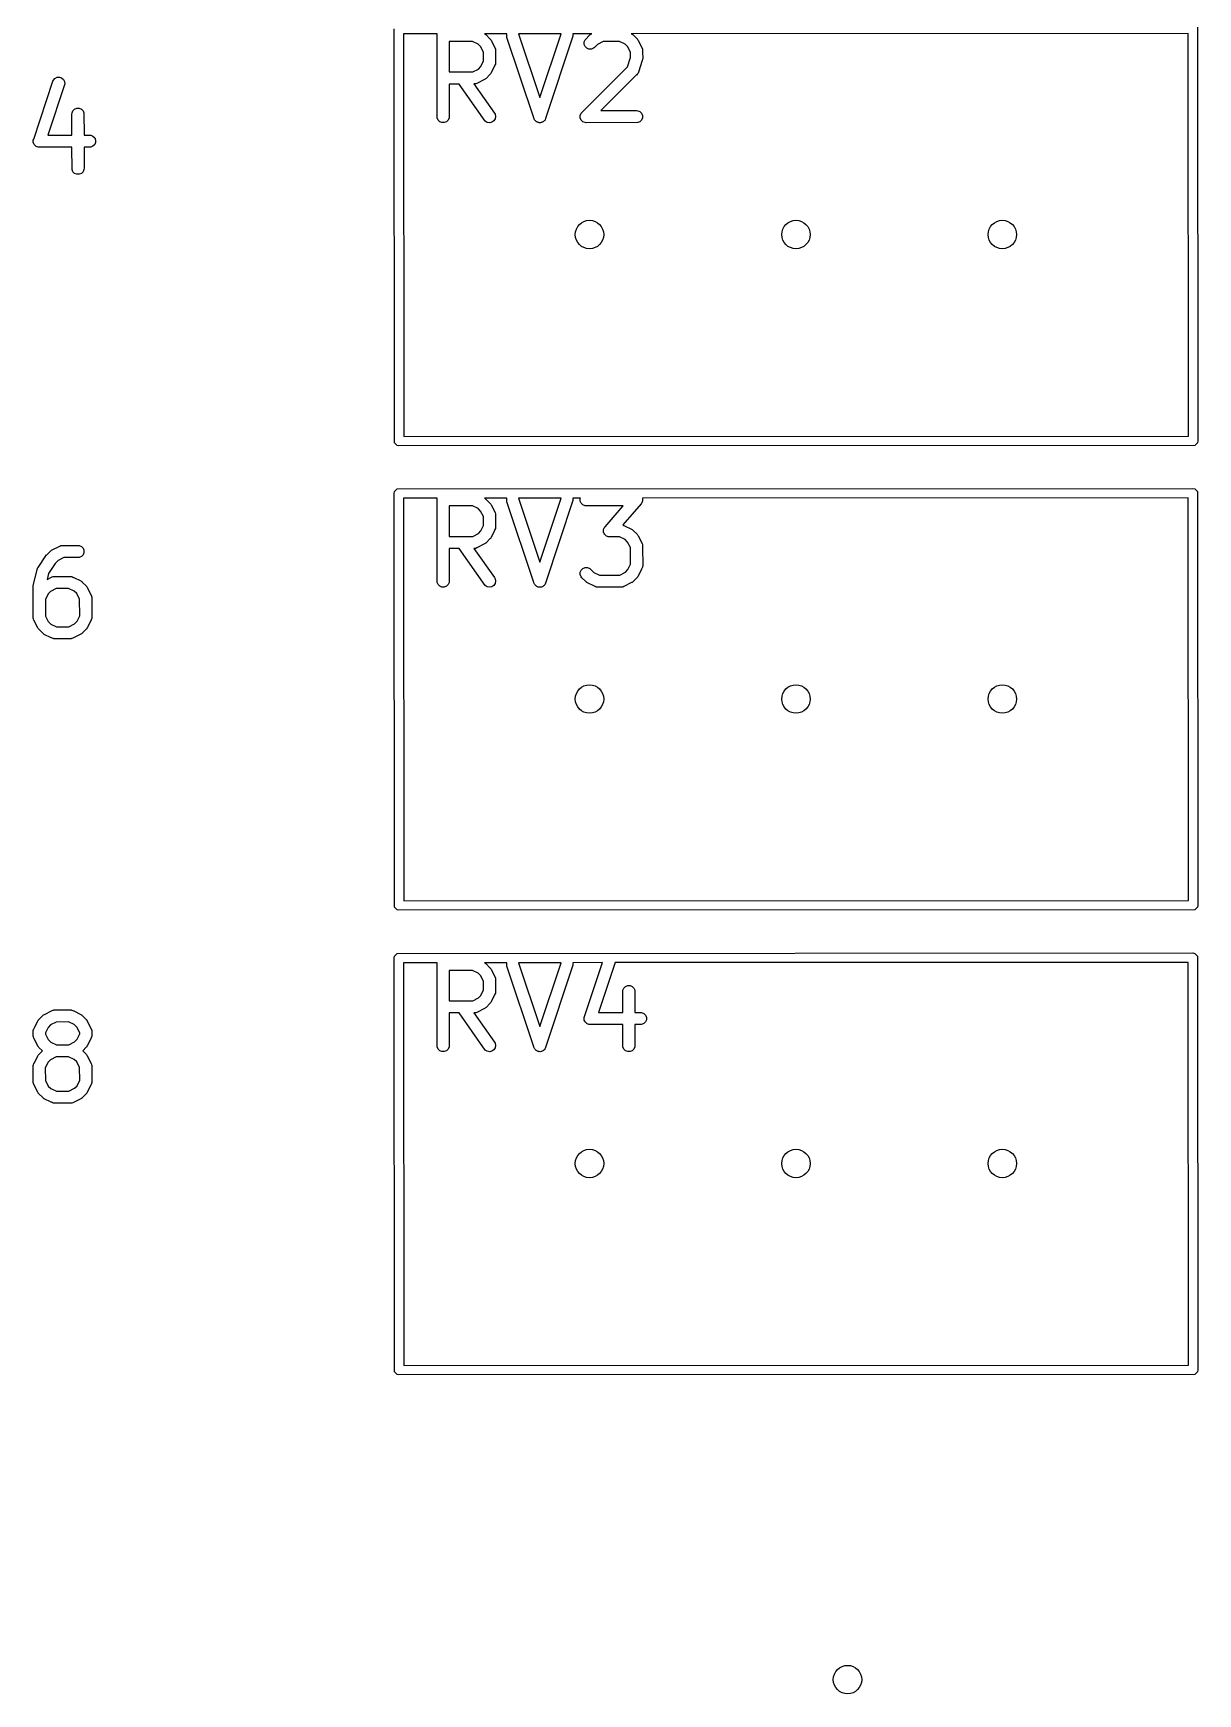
# Model space of a CAD drawing. Extents: x 0.09 to 2.37, y 0.17 to 1.43.
# Drawn here: x 1.805 to 2.37, y 0.193 to 0.998 of the extents above; entities that cross this region are included whole.
import ezdxf

# ---------------------------------------------------------------- set-up
doc = ezdxf.new("R2010")
doc.units = 0
doc.header["$MEASUREMENT"] = 0
doc.layers.add('BLACK', color=7, linetype='CONTINUOUS')

msp = doc.modelspace()

# ---------------------------------------------------------------- linework, layer by layer
at = {"layer": 'BLACK', "linetype": 'CONTINUOUS'}
for p, q in [((1.98049, 0.7991), (1.98031, 0.99961)), ((2.36951, 1.00051), (2.36969, 0.8)), ((2.00126, 0.99725), (1.98486, 0.99725)), ((1.98486, 0.99725), (1.98504, 0.80218)), ((2.00112, 0.99646), (2.00117, 0.99704)), ((2.00117, 0.95652), (2.00112, 0.99646)), ((2.00117, 0.99704), (2.00126, 0.99725)), ((2.01828, 0.99356), (2.00697, 0.99352)), ((2.00697, 0.99352), (2.00699, 0.97875)), ((2.02099, 0.99225), (2.01828, 0.99356)), ((2.02222, 0.99106), (2.02099, 0.99225)), ((2.02362, 0.98835), (2.02222, 0.99106)), ((2.03498, 0.99727), (2.02407, 0.99726)), ((2.02407, 0.99726), (2.02414, 0.99723)), ((2.02414, 0.99723), (2.02438, 0.99707)), ((2.02438, 0.99707), (2.02446, 0.99704)), ((2.02446, 0.99704), (2.0245, 0.997)), ((2.0245, 0.997), (2.02463, 0.99692)), ((2.02463, 0.99692), (2.02485, 0.99667)), ((2.02485, 0.99667), (2.02678, 0.9948)), ((2.02678, 0.9948), (2.02696, 0.99458)), ((2.02696, 0.99458), (2.02702, 0.99452)), ((2.02702, 0.99452), (2.02705, 0.99447)), ((2.02705, 0.99447), (2.02715, 0.99435)), ((2.02715, 0.99435), (2.02729, 0.99401)), ((2.02729, 0.99401), (2.02921, 0.99029)), ((2.02921, 0.99029), (2.02941, 0.98974)), ((2.02941, 0.98974), (2.02942, 0.98964)), ((2.02942, 0.98964), (2.02946, 0.98954)), ((2.02946, 0.98954), (2.02947, 0.989)), ((2.03488, 0.99609), (2.03497, 0.99724)), ((2.03501, 0.99553), (2.03488, 0.99609)), ((2.03497, 0.99724), (2.03498, 0.99727)), ((2.04807, 0.95652), (2.03501, 0.99553)), ((2.06122, 0.99728), (2.0406, 0.99727)), ((2.0406, 0.99727), (2.05095, 0.96634)), ((2.05095, 0.96634), (2.06122, 0.99728)), ((2.06699, 0.99609), (2.05374, 0.95616)), ((2.07608, 0.99729), (2.06689, 0.99728)), ((2.06689, 0.99728), (2.06691, 0.99724)), ((2.06691, 0.99724), (2.06699, 0.99609)), ((2.07241, 0.99329), (2.07285, 0.99435)), ((2.07241, 0.99214), (2.07241, 0.99329)), ((2.07285, 0.99107), (2.07241, 0.99214)), ((2.07285, 0.99435), (2.0751, 0.99668)), ((2.07367, 0.99026), (2.07285, 0.99107)), ((2.07473, 0.98982), (2.07367, 0.99026)), ((2.07589, 0.98982), (2.07473, 0.98982)), ((2.0751, 0.99668), (2.07532, 0.99686)), ((2.07532, 0.99686), (2.07537, 0.99692)), ((2.07537, 0.99692), (2.07543, 0.99695)), ((2.07543, 0.99695), (2.07554, 0.99704)), ((2.07554, 0.99704), (2.07589, 0.99719)), ((2.07589, 0.99719), (2.07608, 0.99729)), ((2.07695, 0.99026), (2.07589, 0.98982)), ((2.0774, 0.99063), (2.07695, 0.99026)), ((2.07884, 0.99212), (2.0774, 0.99063)), ((2.08155, 0.99351), (2.07884, 0.99212)), ((2.08953, 0.99356), (2.08155, 0.99351)), ((2.09223, 0.99225), (2.08953, 0.99356)), ((2.09346, 0.99106), (2.09223, 0.99225)), ((2.09486, 0.98834), (2.09346, 0.99106)), ((2.36496, 0.99742), (2.09524, 0.9973)), ((2.09524, 0.9973), (2.09538, 0.99723)), ((2.09538, 0.99723), (2.09563, 0.99707)), ((2.09563, 0.99707), (2.0957, 0.99704)), ((2.0957, 0.99704), (2.09574, 0.997)), ((2.09574, 0.997), (2.09587, 0.99692)), ((2.09587, 0.99692), (2.09609, 0.99667)), ((2.09609, 0.99667), (2.09802, 0.9948)), ((2.09802, 0.9948), (2.09821, 0.99458)), ((2.09821, 0.99458), (2.09826, 0.99452)), ((2.09826, 0.99452), (2.09829, 0.99447)), ((2.09829, 0.99447), (2.09839, 0.99435)), ((2.09839, 0.99435), (2.09853, 0.99401)), ((2.09853, 0.99401), (2.10045, 0.99029)), ((2.10045, 0.99029), (2.10065, 0.98974)), ((2.10065, 0.98974), (2.10066, 0.98964)), ((2.10066, 0.98964), (2.1007, 0.98954)), ((2.1007, 0.98954), (2.10071, 0.98896)), ((2.36514, 0.80236), (2.36496, 0.99742)), ((2.02116, 0.98018), (2.02235, 0.98142)), ((2.02235, 0.98142), (2.02366, 0.98411)), ((2.02366, 0.98411), (2.02362, 0.98835)), ((2.02897, 0.98165), (2.02733, 0.97827)), ((2.02902, 0.9817), (2.02897, 0.98165)), ((2.02916, 0.98205), (2.02902, 0.9817)), ((2.02941, 0.98256), (2.02916, 0.98205)), ((2.02942, 0.98267), (2.02941, 0.98256)), ((2.02946, 0.98276), (2.02942, 0.98267)), ((2.02952, 0.98334), (2.02946, 0.98276)), ((2.02947, 0.989), (2.02949, 0.9886)), ((2.02949, 0.9886), (2.02947, 0.98852)), ((2.02947, 0.98852), (2.02952, 0.98334)), ((2.09342, 0.98125), (2.0949, 0.98581)), ((2.0949, 0.98581), (2.09486, 0.98834)), ((2.10055, 0.98427), (2.09873, 0.97866)), ((2.1007, 0.98464), (2.10055, 0.98427)), ((2.10072, 0.98479), (2.1007, 0.98464)), ((2.10071, 0.98896), (2.10074, 0.9886)), ((2.10074, 0.9886), (2.10072, 0.98853)), ((2.10072, 0.98853), (2.10076, 0.98522)), ((2.10074, 0.98485), (2.10072, 0.98479)), ((2.10076, 0.98522), (2.10073, 0.98492)), ((2.10073, 0.98492), (2.10074, 0.98485)), ((1.80571, 0.94621), (1.81501, 0.97427)), ((1.81501, 0.97427), (1.81525, 0.9748)), ((1.81525, 0.9748), (1.816, 0.97567)), ((1.816, 0.97567), (1.81703, 0.97619)), ((1.81703, 0.97619), (1.81818, 0.97627)), ((1.81818, 0.97627), (1.81927, 0.9759)), ((1.81927, 0.9759), (1.82014, 0.97515)), ((1.82014, 0.97515), (1.82066, 0.97412)), ((1.82066, 0.97412), (1.82074, 0.97297)), ((2.00699, 0.97875), (2.01329, 0.97877)), ((2.01329, 0.97877), (2.01338, 0.97879)), ((2.01338, 0.97879), (2.01349, 0.97877)), ((2.01349, 0.97877), (2.01846, 0.97879)), ((2.01846, 0.97879), (2.02116, 0.98018)), ((2.02411, 0.97512), (2.02039, 0.9732)), ((2.02446, 0.97526), (2.02411, 0.97512)), ((2.02457, 0.97535), (2.02446, 0.97526)), ((2.02463, 0.97538), (2.02457, 0.97535)), ((2.02468, 0.97544), (2.02463, 0.97538)), ((2.0249, 0.97563), (2.02468, 0.97544)), ((2.02677, 0.97756), (2.0249, 0.97563)), ((2.02702, 0.97778), (2.02677, 0.97756)), ((2.0271, 0.9779), (2.02702, 0.97778)), ((2.02715, 0.97795), (2.0271, 0.9779)), ((2.02718, 0.97802), (2.02715, 0.97795)), ((2.02733, 0.97827), (2.02718, 0.97802)), ((2.07098, 0.95873), (2.09342, 0.98125)), ((2.09765, 0.97721), (2.08051, 0.96001)), ((2.09774, 0.97726), (2.09765, 0.97721)), ((2.09804, 0.97761), (2.09774, 0.97726)), ((2.09839, 0.97795), (2.09804, 0.97761)), ((2.09843, 0.97805), (2.09839, 0.97795)), ((2.0985, 0.97813), (2.09843, 0.97805)), ((2.09873, 0.97866), (2.0985, 0.97813)), ((1.82074, 0.97297), (1.81251, 0.94812)), ((2.01189, 0.97292), (2.007, 0.9729)), ((2.007, 0.9729), (2.00702, 0.95709)), ((2.02452, 0.95496), (2.01189, 0.97292)), ((2.01914, 0.97294), (2.01903, 0.97294)), ((2.01903, 0.97294), (2.02898, 0.95879)), ((2.01964, 0.97295), (2.01914, 0.97294)), ((2.01974, 0.97299), (2.01964, 0.97295)), ((2.01985, 0.97299), (2.01974, 0.97299)), ((2.02039, 0.9732), (2.01985, 0.97299)), ((1.82423, 0.95834), (1.82429, 0.95892)), ((1.82425, 0.94815), (1.82423, 0.95834)), ((1.82429, 0.95892), (1.82473, 0.95998)), ((1.82473, 0.95998), (1.82554, 0.9608)), ((1.82554, 0.9608), (1.82661, 0.96124)), ((1.82661, 0.96124), (1.82776, 0.96124)), ((1.82776, 0.96124), (1.82882, 0.9608)), ((1.82882, 0.9608), (1.82964, 0.95998)), ((1.82964, 0.95998), (1.83008, 0.95892)), ((1.83008, 0.95892), (1.8301, 0.94816)), ((2.02898, 0.95879), (2.02927, 0.95828)), ((2.02927, 0.95828), (2.02952, 0.95716)), ((2.07054, 0.95767), (2.07098, 0.95873)), ((2.07054, 0.95652), (2.07054, 0.95767)), ((2.08051, 0.96001), (2.09781, 0.96005)), ((2.09781, 0.96005), (2.09838, 0.95999)), ((2.09838, 0.95999), (2.09945, 0.95955)), ((2.09945, 0.95955), (2.10026, 0.95873)), ((2.10026, 0.95873), (2.1007, 0.95767)), ((2.1007, 0.95767), (2.1007, 0.95652)), ((2.00161, 0.95545), (2.00117, 0.95652)), ((2.00243, 0.95464), (2.00161, 0.95545)), ((2.00349, 0.9542), (2.00243, 0.95464)), ((2.00464, 0.9542), (2.00349, 0.9542)), ((2.00571, 0.95464), (2.00464, 0.9542)), ((2.00652, 0.95545), (2.00571, 0.95464)), ((2.00696, 0.95652), (2.00652, 0.95545)), ((2.00702, 0.95709), (2.00696, 0.95652)), ((2.02549, 0.95434), (2.02452, 0.95496)), ((2.02663, 0.95414), (2.02549, 0.95434)), ((2.02775, 0.95439), (2.02663, 0.95414)), ((2.0287, 0.95505), (2.02775, 0.95439)), ((2.02932, 0.95602), (2.0287, 0.95505)), ((2.02952, 0.95716), (2.02932, 0.95602)), ((2.04809, 0.95631), (2.04807, 0.95652)), ((2.04825, 0.95599), (2.04809, 0.95631)), ((2.04837, 0.95563), (2.04825, 0.95599)), ((2.04851, 0.95547), (2.04837, 0.95563)), ((2.0486, 0.95528), (2.04851, 0.95547)), ((2.04888, 0.95504), (2.0486, 0.95528)), ((2.04913, 0.95476), (2.04888, 0.95504)), ((2.04932, 0.95467), (2.04913, 0.95476)), ((2.04948, 0.95453), (2.04932, 0.95467)), ((2.04983, 0.95441), (2.04948, 0.95453)), ((2.05016, 0.95425), (2.04983, 0.95441)), ((2.05037, 0.95423), (2.05016, 0.95425)), ((2.05057, 0.95416), (2.05037, 0.95423)), ((2.05094, 0.95419), (2.05057, 0.95416)), ((2.05131, 0.95416), (2.05094, 0.95419)), ((2.05151, 0.95423), (2.05131, 0.95416)), ((2.05172, 0.95425), (2.05151, 0.95423)), ((2.05205, 0.95441), (2.05172, 0.95425)), ((2.0524, 0.95453), (2.05205, 0.95441)), ((2.05256, 0.95467), (2.0524, 0.95453)), ((2.05275, 0.95476), (2.05256, 0.95467)), ((2.05299, 0.95504), (2.05275, 0.95476)), ((2.05327, 0.95528), (2.05299, 0.95504)), ((2.05336, 0.95547), (2.05327, 0.95528)), ((2.0535, 0.95563), (2.05336, 0.95547)), ((2.05374, 0.95616), (2.0535, 0.95563)), ((2.07098, 0.95545), (2.07054, 0.95652)), ((2.07179, 0.95464), (2.07098, 0.95545)), ((2.07286, 0.9542), (2.07179, 0.95464)), ((2.07343, 0.95414), (2.07286, 0.9542)), ((2.09838, 0.9542), (2.07343, 0.95414)), ((2.09945, 0.95464), (2.09838, 0.9542)), ((2.10026, 0.95545), (2.09945, 0.95464)), ((2.1007, 0.95652), (2.10026, 0.95545)), ((1.80551, 0.94559), (1.80554, 0.94569)), ((1.80554, 0.94511), (1.80551, 0.94559)), ((1.80554, 0.94579), (1.80571, 0.94621)), ((1.80554, 0.94569), (1.80554, 0.94579)), ((1.80554, 0.94464), (1.80554, 0.94511)), ((1.80558, 0.94454), (1.80554, 0.94464)), ((1.80559, 0.94444), (1.80558, 0.94454)), ((1.8058, 0.94401), (1.80559, 0.94444)), ((1.80598, 0.94358), (1.8058, 0.94401)), ((1.80606, 0.9435), (1.80598, 0.94358)), ((1.8061, 0.94341), (1.80606, 0.9435)), ((1.80646, 0.9431), (1.8061, 0.94341)), ((1.8068, 0.94276), (1.80646, 0.9431)), ((1.80689, 0.94272), (1.8068, 0.94276)), ((1.80697, 0.94265), (1.80689, 0.94272)), ((1.80742, 0.9425), (1.80697, 0.94265)), ((1.80786, 0.94232), (1.80742, 0.9425)), ((1.80801, 0.94231), (1.80786, 0.94232)), ((1.80807, 0.94229), (1.80801, 0.94231)), ((1.80814, 0.94229), (1.80807, 0.94229)), ((1.80844, 0.94226), (1.80814, 0.94229)), ((1.82427, 0.9423), (1.80844, 0.94226)), ((1.81251, 0.94812), (1.82425, 0.94815)), ((1.82429, 0.93152), (1.82427, 0.9423)), ((1.8301, 0.94816), (1.83281, 0.94817)), ((1.83338, 0.94232), (1.83012, 0.94231)), ((1.83012, 0.94231), (1.83014, 0.93209)), ((1.83281, 0.94817), (1.83338, 0.94811)), ((1.83338, 0.94811), (1.83445, 0.94767)), ((1.83445, 0.94276), (1.83338, 0.94232)), ((1.83445, 0.94767), (1.83526, 0.94686)), ((1.83526, 0.94358), (1.83445, 0.94276)), ((1.83526, 0.94686), (1.8357, 0.94579)), ((1.8357, 0.94464), (1.83526, 0.94358)), ((1.8357, 0.94579), (1.8357, 0.94464)), ((1.82473, 0.93045), (1.82429, 0.93152)), ((1.82554, 0.92964), (1.82473, 0.93045)), ((1.82661, 0.9292), (1.82554, 0.92964)), ((1.82776, 0.9292), (1.82661, 0.9292)), ((1.82882, 0.92964), (1.82776, 0.9292)), ((1.82964, 0.93045), (1.82882, 0.92964)), ((1.83008, 0.93152), (1.82964, 0.93045)), ((1.83014, 0.93209), (1.83008, 0.93152)), ((1.98177, 0.79782), (1.98049, 0.7991)), ((1.98268, 0.79764), (1.98177, 0.79782)), ((2.36823, 0.79782), (1.98268, 0.79764)), ((1.98504, 0.80218), (2.36514, 0.80236)), ((2.36951, 0.7991), (2.36823, 0.79782)), ((2.36969, 0.8), (2.36951, 0.7991)), ((1.98031, 0.77461), (1.98049, 0.77551)), ((1.98049, 0.5741), (1.98031, 0.77461)), ((1.98049, 0.77551), (1.98177, 0.77679)), ((1.98177, 0.77679), (2.36732, 0.77697)), ((2.00126, 0.77225), (1.98486, 0.77225)), ((1.98486, 0.77225), (1.98504, 0.57718)), ((2.00117, 0.77204), (2.00126, 0.77225)), ((2.03498, 0.77227), (2.02407, 0.77226)), ((2.02407, 0.77226), (2.02414, 0.77223)), ((2.03488, 0.77109), (2.03497, 0.77224)), ((2.03497, 0.77224), (2.03498, 0.77227)), ((2.06122, 0.77228), (2.0406, 0.77227)), ((2.0406, 0.77227), (2.05095, 0.74134)), ((2.05095, 0.74134), (2.06122, 0.77228)), ((2.07064, 0.77229), (2.06689, 0.77228)), ((2.06689, 0.77228), (2.06691, 0.77224)), ((2.06691, 0.77224), (2.06699, 0.77109)), ((2.07054, 0.77204), (2.07064, 0.77229)), ((2.36496, 0.77242), (2.10062, 0.7723)), ((2.10062, 0.7723), (2.10066, 0.77223)), ((2.36514, 0.57736), (2.36496, 0.77242)), ((2.36732, 0.77697), (2.36823, 0.77679)), ((2.36823, 0.77679), (2.36951, 0.77551)), ((2.36951, 0.77551), (2.36969, 0.575)), ((2.00112, 0.77146), (2.00117, 0.77204)), ((2.00117, 0.73152), (2.00112, 0.77146)), ((2.01828, 0.76856), (2.00697, 0.76852)), ((2.00697, 0.76852), (2.00699, 0.75375)), ((2.02099, 0.76725), (2.01828, 0.76856)), ((2.02222, 0.76606), (2.02099, 0.76725)), ((2.02362, 0.76335), (2.02222, 0.76606)), ((2.02414, 0.77223), (2.02438, 0.77207)), ((2.02438, 0.77207), (2.02446, 0.77204)), ((2.02446, 0.77204), (2.0245, 0.772)), ((2.0245, 0.772), (2.02463, 0.77192)), ((2.02463, 0.77192), (2.02485, 0.77167)), ((2.02485, 0.77167), (2.02678, 0.7698)), ((2.02678, 0.7698), (2.02696, 0.76958)), ((2.02696, 0.76958), (2.02702, 0.76952)), ((2.02702, 0.76952), (2.02705, 0.76947)), ((2.02705, 0.76947), (2.02715, 0.76935)), ((2.02715, 0.76935), (2.02729, 0.76901)), ((2.02729, 0.76901), (2.02921, 0.76529)), ((2.02921, 0.76529), (2.02941, 0.76474)), ((2.02941, 0.76474), (2.02942, 0.76464)), ((2.02942, 0.76464), (2.02946, 0.76454)), ((2.02946, 0.76454), (2.02947, 0.764)), ((2.03501, 0.77053), (2.03488, 0.77109)), ((2.04807, 0.73152), (2.03501, 0.77053)), ((2.06699, 0.77109), (2.05374, 0.73116)), ((2.07054, 0.77089), (2.07054, 0.77204)), ((2.07098, 0.76982), (2.07054, 0.77089)), ((2.07179, 0.76901), (2.07098, 0.76982)), ((2.07286, 0.76857), (2.07179, 0.76901)), ((2.07343, 0.76851), (2.07286, 0.76857)), ((2.09136, 0.76855), (2.07343, 0.76851)), ((2.08255, 0.75843), (2.09136, 0.76855)), ((2.09994, 0.7695), (2.09108, 0.75931)), ((2.10026, 0.76982), (2.09994, 0.7695)), ((2.1003, 0.76991), (2.10026, 0.76982)), ((2.10037, 0.76999), (2.1003, 0.76991)), ((2.10052, 0.77044), (2.10037, 0.76999)), ((2.1007, 0.77089), (2.10052, 0.77044)), ((2.10066, 0.77223), (2.10066, 0.77213)), ((2.10066, 0.77213), (2.1007, 0.77204)), ((2.1007, 0.77204), (2.1007, 0.77156)), ((2.1007, 0.77156), (2.10073, 0.77108)), ((2.10073, 0.77108), (2.1007, 0.77099)), ((2.1007, 0.77099), (2.1007, 0.77089)), ((2.02116, 0.75518), (2.02235, 0.75642)), ((2.02235, 0.75642), (2.02366, 0.75911)), ((2.02366, 0.75911), (2.02362, 0.76335)), ((2.02897, 0.75665), (2.02733, 0.75327)), ((2.02902, 0.7567), (2.02897, 0.75665)), ((2.02916, 0.75705), (2.02902, 0.7567)), ((2.02941, 0.75756), (2.02916, 0.75705)), ((2.02942, 0.75767), (2.02941, 0.75756)), ((2.02946, 0.75776), (2.02942, 0.75767)), ((2.02952, 0.75834), (2.02946, 0.75776)), ((2.02947, 0.764), (2.02949, 0.7636)), ((2.02949, 0.7636), (2.02947, 0.76352)), ((2.02947, 0.76352), (2.02952, 0.75834)), ((2.08176, 0.75685), (2.08179, 0.75694)), ((2.08179, 0.75637), (2.08176, 0.75685)), ((2.08179, 0.75704), (2.08197, 0.75748)), ((2.08179, 0.75694), (2.08179, 0.75704)), ((2.08179, 0.75589), (2.08179, 0.75637)), ((2.08197, 0.75748), (2.08212, 0.75794)), ((2.08212, 0.75794), (2.08219, 0.75801)), ((2.08219, 0.75801), (2.08223, 0.75811)), ((2.08223, 0.75811), (2.08255, 0.75843)), ((2.09108, 0.75931), (2.09109, 0.75931)), ((2.09109, 0.75931), (2.0916, 0.75907)), ((2.0916, 0.75907), (2.09195, 0.75892)), ((2.09195, 0.75892), (2.092, 0.75887)), ((2.092, 0.75887), (2.09538, 0.75723)), ((2.09538, 0.75723), (2.09563, 0.75708)), ((2.09563, 0.75708), (2.0957, 0.75705)), ((2.0957, 0.75705), (2.09574, 0.757)), ((2.09574, 0.757), (2.09587, 0.75692)), ((2.09587, 0.75692), (2.09609, 0.75667)), ((2.09609, 0.75667), (2.09802, 0.7548)), ((1.81464, 0.74719), (1.81836, 0.7491)), ((1.81836, 0.7491), (1.81891, 0.74931)), ((1.81891, 0.74931), (1.81901, 0.74932)), ((1.81901, 0.74932), (1.81911, 0.74936)), ((1.81911, 0.74936), (1.81963, 0.74936)), ((1.81963, 0.74936), (1.82005, 0.74939)), ((1.82005, 0.74939), (1.82013, 0.74937)), ((1.82013, 0.74937), (1.82718, 0.74942)), ((1.82718, 0.74942), (1.82776, 0.74936)), ((1.82776, 0.74936), (1.82882, 0.74892)), ((1.82882, 0.74892), (1.82964, 0.7481)), ((2.00699, 0.75375), (2.01329, 0.75377)), ((2.01329, 0.75377), (2.01338, 0.75379)), ((2.01338, 0.75379), (2.01349, 0.75377)), ((2.01349, 0.75377), (2.01846, 0.75379)), ((2.01846, 0.75379), (2.02116, 0.75518)), ((2.02039, 0.7482), (2.01985, 0.74799)), ((2.02411, 0.75012), (2.02039, 0.7482)), ((2.02446, 0.75026), (2.02411, 0.75012)), ((2.02457, 0.75035), (2.02446, 0.75026)), ((2.02463, 0.75038), (2.02457, 0.75035)), ((2.02468, 0.75044), (2.02463, 0.75038)), ((2.0249, 0.75063), (2.02468, 0.75044)), ((2.02677, 0.75256), (2.0249, 0.75063)), ((2.02702, 0.75278), (2.02677, 0.75256)), ((2.0271, 0.7529), (2.02702, 0.75278)), ((2.02715, 0.75295), (2.0271, 0.7529)), ((2.02718, 0.75302), (2.02715, 0.75295)), ((2.02733, 0.75327), (2.02718, 0.75302)), ((2.08183, 0.7558), (2.08179, 0.75589)), ((2.08183, 0.7557), (2.08183, 0.7558)), ((2.08204, 0.75527), (2.08183, 0.7557)), ((2.08223, 0.75483), (2.08204, 0.75527)), ((2.0823, 0.75475), (2.08223, 0.75483)), ((2.08234, 0.75467), (2.0823, 0.75475)), ((2.0827, 0.75435), (2.08234, 0.75467)), ((2.08304, 0.75401), (2.0827, 0.75435)), ((2.08313, 0.75397), (2.08304, 0.75401)), ((2.08321, 0.75391), (2.08313, 0.75397)), ((2.08366, 0.75375), (2.08321, 0.75391)), ((2.08411, 0.75357), (2.08366, 0.75375)), ((2.08425, 0.75356), (2.08411, 0.75357)), ((2.0843, 0.75354), (2.08425, 0.75356)), ((2.08438, 0.75354), (2.0843, 0.75354)), ((2.08468, 0.75351), (2.08438, 0.75354)), ((2.08954, 0.75356), (2.08468, 0.75351)), ((2.09223, 0.75225), (2.08954, 0.75356)), ((2.09346, 0.75106), (2.09223, 0.75225)), ((2.09486, 0.74835), (2.09346, 0.75106)), ((2.0949, 0.74037), (2.09486, 0.74835)), ((2.09802, 0.7548), (2.09821, 0.75458)), ((2.09821, 0.75458), (2.09826, 0.75453)), ((2.09826, 0.75453), (2.09829, 0.75447)), ((2.09829, 0.75447), (2.09839, 0.75436)), ((2.09839, 0.75436), (2.09853, 0.75401)), ((2.09853, 0.75401), (2.10045, 0.75029)), ((2.10045, 0.75029), (2.10065, 0.74975)), ((2.10065, 0.74975), (2.10066, 0.74964)), ((2.10066, 0.74964), (2.1007, 0.74954)), ((2.1007, 0.74954), (2.10071, 0.74903)), ((2.10071, 0.74903), (2.10074, 0.7486)), ((2.10074, 0.7486), (2.10071, 0.74851)), ((2.10071, 0.74851), (2.10076, 0.73959)), ((1.80789, 0.73869), (1.8116, 0.74435)), ((1.8116, 0.74435), (1.81161, 0.74435)), ((1.81161, 0.74436), (1.81197, 0.7448)), ((1.81161, 0.74435), (1.81161, 0.74436)), ((1.81161, 0.74435), (1.81161, 0.74435)), ((1.81197, 0.7448), (1.81215, 0.74492)), ((1.81215, 0.74492), (1.81385, 0.74668)), ((1.81618, 0.74066), (1.81297, 0.73577)), ((1.81385, 0.74668), (1.81407, 0.74686)), ((1.81407, 0.74686), (1.81413, 0.74692)), ((1.81413, 0.74692), (1.81418, 0.74695)), ((1.81418, 0.74695), (1.8143, 0.74704)), ((1.8143, 0.74704), (1.81464, 0.74719)), ((1.81759, 0.74212), (1.81618, 0.74066)), ((1.8203, 0.74352), (1.81759, 0.74212)), ((1.82776, 0.74357), (1.8203, 0.74352)), ((1.82882, 0.74401), (1.82776, 0.74357)), ((1.82964, 0.74482), (1.82882, 0.74401)), ((1.82964, 0.7481), (1.83008, 0.74704)), ((1.83008, 0.74589), (1.82964, 0.74482)), ((1.83008, 0.74704), (1.83008, 0.74589)), ((2.01189, 0.74792), (2.007, 0.7479)), ((2.007, 0.7479), (2.00702, 0.73209)), ((2.02452, 0.72996), (2.01189, 0.74792)), ((2.01914, 0.74794), (2.01903, 0.74794)), ((2.01903, 0.74794), (2.02898, 0.73379)), ((2.01964, 0.74795), (2.01914, 0.74794)), ((2.01974, 0.74799), (2.01964, 0.74795)), ((2.01985, 0.74799), (2.01974, 0.74799)), ((2.09359, 0.73767), (2.0949, 0.74037)), ((1.80567, 0.73047), (1.80745, 0.73781)), ((1.80745, 0.73781), (1.80757, 0.73815)), ((1.80757, 0.73815), (1.80758, 0.73822)), ((1.80758, 0.73822), (1.80761, 0.73826)), ((1.80761, 0.73826), (1.80764, 0.73835)), ((1.80764, 0.73835), (1.80789, 0.73869)), ((1.81297, 0.73577), (1.81228, 0.7329)), ((1.81228, 0.7329), (1.81461, 0.73411)), ((1.81461, 0.73411), (1.81516, 0.73431)), ((1.81516, 0.73431), (1.81526, 0.73432)), ((1.81526, 0.73432), (1.81536, 0.73436)), ((1.81536, 0.73436), (1.81588, 0.73437)), ((1.81588, 0.73437), (1.8163, 0.7344)), ((1.8163, 0.7344), (1.81638, 0.73437)), ((1.81638, 0.73437), (1.82343, 0.73442)), ((1.82343, 0.73442), (1.82401, 0.73436)), ((1.82401, 0.73436), (1.82411, 0.73432)), ((1.82411, 0.73432), (1.82421, 0.73431)), ((1.82421, 0.73431), (1.82473, 0.73407)), ((1.82473, 0.73407), (1.82508, 0.73392)), ((1.82508, 0.73392), (1.82512, 0.73387)), ((1.82512, 0.73387), (1.8285, 0.73223)), ((1.8285, 0.73223), (1.82875, 0.73208)), ((1.82875, 0.73208), (1.82882, 0.73205)), ((1.82882, 0.73205), (1.82887, 0.732)), ((2.00702, 0.73209), (2.00696, 0.73152)), ((2.02898, 0.73379), (2.02927, 0.73328)), ((2.02927, 0.73328), (2.02952, 0.73216)), ((2.02952, 0.73216), (2.02932, 0.73102)), ((2.07054, 0.73642), (2.07098, 0.73748)), ((2.07054, 0.73527), (2.07054, 0.73642)), ((2.07098, 0.7342), (2.07054, 0.73527)), ((2.07098, 0.73748), (2.07179, 0.7383)), ((2.07135, 0.73376), (2.07098, 0.7342)), ((2.07328, 0.73189), (2.07135, 0.73376)), ((2.07179, 0.7383), (2.07286, 0.73874)), ((2.07286, 0.73874), (2.07401, 0.73874)), ((2.07401, 0.73874), (2.07508, 0.7383)), ((2.07508, 0.7383), (2.07714, 0.73631)), ((2.07714, 0.73631), (2.07984, 0.735)), ((2.07984, 0.735), (2.0897, 0.73504)), ((2.0897, 0.73504), (2.0924, 0.73644)), ((2.0924, 0.73644), (2.09359, 0.73767)), ((2.09801, 0.73381), (2.09614, 0.73188)), ((2.09826, 0.73403), (2.09801, 0.73381)), ((2.09834, 0.73416), (2.09826, 0.73403)), ((2.09839, 0.7342), (2.09834, 0.73416)), ((2.09842, 0.73427), (2.09839, 0.7342)), ((2.09857, 0.73452), (2.09842, 0.73427)), ((2.10021, 0.7379), (2.09857, 0.73452)), ((2.10026, 0.73795), (2.10021, 0.7379)), ((2.10041, 0.7383), (2.10026, 0.73795)), ((2.10065, 0.73881), (2.10041, 0.7383)), ((2.10066, 0.73892), (2.10065, 0.73881)), ((2.1007, 0.73902), (2.10066, 0.73892)), ((2.10076, 0.73959), (2.1007, 0.73902)), ((1.80548, 0.72959), (1.80549, 0.72969)), ((1.80554, 0.71505), (1.80548, 0.72959)), ((1.80549, 0.72973), (1.80551, 0.72981)), ((1.80549, 0.72969), (1.80549, 0.72973)), ((1.80551, 0.72981), (1.80554, 0.73017)), ((1.80554, 0.73017), (1.80567, 0.73047)), ((1.81265, 0.72589), (1.81136, 0.72322)), ((1.81384, 0.72712), (1.81265, 0.72589)), ((1.81655, 0.72852), (1.81384, 0.72712)), ((1.82266, 0.72856), (1.81655, 0.72852)), ((1.82536, 0.72725), (1.82266, 0.72856)), ((1.82659, 0.72606), (1.82536, 0.72725)), ((1.82798, 0.72335), (1.82659, 0.72606)), ((1.82887, 0.732), (1.82899, 0.73192)), ((1.82899, 0.73192), (1.82922, 0.73167)), ((1.82922, 0.73167), (1.83115, 0.7298)), ((1.83115, 0.7298), (1.83133, 0.72958)), ((1.83133, 0.72958), (1.83139, 0.72953)), ((1.83139, 0.72953), (1.83142, 0.72947)), ((1.83142, 0.72947), (1.83151, 0.72936)), ((1.83151, 0.72936), (1.83166, 0.72901)), ((1.83166, 0.72901), (1.83357, 0.72529)), ((1.83357, 0.72529), (1.83378, 0.72475)), ((1.83378, 0.72475), (1.83379, 0.72464)), ((1.83379, 0.72464), (1.83383, 0.72454)), ((1.83383, 0.72454), (1.83383, 0.72403)), ((1.83383, 0.72403), (1.83386, 0.7236)), ((2.00161, 0.73045), (2.00117, 0.73152)), ((2.00243, 0.72964), (2.00161, 0.73045)), ((2.00349, 0.7292), (2.00243, 0.72964)), ((2.00464, 0.7292), (2.00349, 0.7292)), ((2.00571, 0.72964), (2.00464, 0.7292)), ((2.00652, 0.73045), (2.00571, 0.72964)), ((2.00696, 0.73152), (2.00652, 0.73045)), ((2.02549, 0.72934), (2.02452, 0.72996)), ((2.02663, 0.72914), (2.02549, 0.72934)), ((2.02775, 0.72939), (2.02663, 0.72914)), ((2.0287, 0.73005), (2.02775, 0.72939)), ((2.02932, 0.73102), (2.0287, 0.73005)), ((2.04809, 0.73131), (2.04807, 0.73152)), ((2.04825, 0.73099), (2.04809, 0.73131)), ((2.04837, 0.73063), (2.04825, 0.73099)), ((2.04851, 0.73047), (2.04837, 0.73063)), ((2.0486, 0.73028), (2.04851, 0.73047)), ((2.04888, 0.73004), (2.0486, 0.73028)), ((2.04913, 0.72976), (2.04888, 0.73004)), ((2.04932, 0.72967), (2.04913, 0.72976)), ((2.04948, 0.72953), (2.04932, 0.72967)), ((2.04983, 0.72941), (2.04948, 0.72953)), ((2.05016, 0.72925), (2.04983, 0.72941)), ((2.05037, 0.72923), (2.05016, 0.72925)), ((2.05057, 0.72916), (2.05037, 0.72923)), ((2.05094, 0.72919), (2.05057, 0.72916)), ((2.05131, 0.72916), (2.05094, 0.72919)), ((2.05151, 0.72923), (2.05131, 0.72916)), ((2.05172, 0.72925), (2.05151, 0.72923)), ((2.05205, 0.72941), (2.05172, 0.72925)), ((2.0524, 0.72953), (2.05205, 0.72941)), ((2.05256, 0.72967), (2.0524, 0.72953)), ((2.05275, 0.72976), (2.05256, 0.72967)), ((2.05299, 0.73004), (2.05275, 0.72976)), ((2.05327, 0.73028), (2.05299, 0.73004)), ((2.05336, 0.73047), (2.05327, 0.73028)), ((2.0535, 0.73063), (2.05336, 0.73047)), ((2.05374, 0.73116), (2.0535, 0.73063)), ((2.0735, 0.73164), (2.07328, 0.73189)), ((2.07362, 0.73156), (2.0735, 0.73164)), ((2.07367, 0.73151), (2.07362, 0.73156)), ((2.07374, 0.73148), (2.07367, 0.73151)), ((2.07399, 0.73133), (2.07374, 0.73148)), ((2.07737, 0.72969), (2.07399, 0.73133)), ((2.07742, 0.72964), (2.07737, 0.72969)), ((2.07777, 0.72949), (2.07742, 0.72964)), ((2.07828, 0.72925), (2.07777, 0.72949)), ((2.07838, 0.72924), (2.07828, 0.72925)), ((2.07848, 0.7292), (2.07838, 0.72924)), ((2.07906, 0.72914), (2.07848, 0.7292)), ((2.08985, 0.72919), (2.07906, 0.72914)), ((2.08994, 0.72916), (2.08985, 0.72919)), ((2.09038, 0.7292), (2.08994, 0.72916)), ((2.09088, 0.7292), (2.09038, 0.7292)), ((2.09098, 0.72924), (2.09088, 0.7292)), ((2.09109, 0.72925), (2.09098, 0.72924)), ((2.09163, 0.72945), (2.09109, 0.72925)), ((2.09535, 0.73137), (2.09163, 0.72945)), ((2.0957, 0.73151), (2.09535, 0.73137)), ((2.09581, 0.73161), (2.0957, 0.73151)), ((2.09587, 0.73164), (2.09581, 0.73161)), ((2.09592, 0.73169), (2.09587, 0.73164)), ((2.09614, 0.73188), (2.09592, 0.73169)), ((1.81136, 0.72322), (1.81139, 0.7152)), ((1.82803, 0.71537), (1.82798, 0.72335)), ((1.83386, 0.7236), (1.83384, 0.72351)), ((1.83384, 0.72351), (1.83389, 0.71459)), ((1.80551, 0.71496), (1.80554, 0.71505)), ((1.80554, 0.71452), (1.80551, 0.71496)), ((1.80554, 0.71402), (1.80554, 0.71452)), ((1.80558, 0.71392), (1.80554, 0.71402)), ((1.80559, 0.71381), (1.80558, 0.71392)), ((1.8058, 0.71327), (1.80559, 0.71381)), ((1.80771, 0.70955), (1.8058, 0.71327)), ((1.80786, 0.7092), (1.80771, 0.70955)), ((1.80795, 0.70909), (1.80786, 0.7092)), ((1.80798, 0.70903), (1.80795, 0.70909)), ((1.80804, 0.70898), (1.80798, 0.70903)), ((1.80822, 0.70876), (1.80804, 0.70898)), ((1.81015, 0.70689), (1.80822, 0.70876)), ((1.81139, 0.7152), (1.81278, 0.7125)), ((1.81278, 0.7125), (1.81401, 0.71131)), ((1.81401, 0.71131), (1.81671, 0.71)), ((1.81671, 0.71), (1.82282, 0.71004)), ((1.82282, 0.71004), (1.82553, 0.71144)), ((1.82553, 0.71144), (1.82672, 0.71267)), ((1.82672, 0.71267), (1.82803, 0.71537)), ((1.83114, 0.70881), (1.82927, 0.70688)), ((1.83139, 0.70903), (1.83114, 0.70881)), ((1.83147, 0.70916), (1.83139, 0.70903)), ((1.83151, 0.7092), (1.83147, 0.70916)), ((1.83154, 0.70927), (1.83151, 0.7092)), ((1.8317, 0.70952), (1.83154, 0.70927)), ((1.83334, 0.7129), (1.8317, 0.70952)), ((1.83339, 0.71295), (1.83334, 0.7129)), ((1.83353, 0.7133), (1.83339, 0.71295)), ((1.83378, 0.71381), (1.83353, 0.7133)), ((1.83379, 0.71392), (1.83378, 0.71381)), ((1.83383, 0.71402), (1.83379, 0.71392)), ((1.83389, 0.71459), (1.83383, 0.71402)), ((1.81038, 0.70664), (1.81015, 0.70689)), ((1.8105, 0.70656), (1.81038, 0.70664)), ((1.81055, 0.70651), (1.8105, 0.70656)), ((1.81062, 0.70648), (1.81055, 0.70651)), ((1.81087, 0.70633), (1.81062, 0.70648)), ((1.81425, 0.70469), (1.81087, 0.70633)), ((1.8143, 0.70464), (1.81425, 0.70469)), ((1.81464, 0.70449), (1.8143, 0.70464)), ((1.81516, 0.70425), (1.81464, 0.70449)), ((1.81526, 0.70424), (1.81516, 0.70425)), ((1.81536, 0.7042), (1.81526, 0.70424)), ((1.81594, 0.70414), (1.81536, 0.7042)), ((1.82299, 0.70419), (1.81594, 0.70414)), ((1.82307, 0.70416), (1.82299, 0.70419)), ((1.82349, 0.70419), (1.82307, 0.70416)), ((1.82401, 0.7042), (1.82349, 0.70419)), ((1.82411, 0.70424), (1.82401, 0.7042)), ((1.82421, 0.70425), (1.82411, 0.70424)), ((1.82476, 0.70445), (1.82421, 0.70425)), ((1.82848, 0.70637), (1.82476, 0.70445)), ((1.82882, 0.70651), (1.82848, 0.70637)), ((1.82894, 0.70661), (1.82882, 0.70651)), ((1.82899, 0.70664), (1.82894, 0.70661)), ((1.82905, 0.70669), (1.82899, 0.70664)), ((1.82927, 0.70688), (1.82905, 0.70669)), ((1.98177, 0.57282), (1.98049, 0.5741)), ((1.98268, 0.57264), (1.98177, 0.57282)), ((2.36823, 0.57282), (1.98268, 0.57264)), ((1.98504, 0.57718), (2.36514, 0.57736)), ((2.36951, 0.5741), (2.36823, 0.57282)), ((2.36969, 0.575), (2.36951, 0.5741)), ((1.98031, 0.54961), (1.98049, 0.55051)), ((1.98049, 0.3491), (1.98031, 0.54961)), ((1.98049, 0.55051), (1.98177, 0.55179)), ((1.98177, 0.55179), (2.36732, 0.55197)), ((2.00126, 0.54725), (1.98486, 0.54725)), ((1.98486, 0.54725), (1.98504, 0.35218)), ((2.00112, 0.54646), (2.00117, 0.54704)), ((2.00117, 0.54704), (2.00126, 0.54725)), ((2.03498, 0.54727), (2.02407, 0.54726)), ((2.02407, 0.54726), (2.02414, 0.54723)), ((2.02414, 0.54723), (2.02438, 0.54707)), ((2.02438, 0.54707), (2.02446, 0.54704)), ((2.02446, 0.54704), (2.0245, 0.547)), ((2.03488, 0.54609), (2.03497, 0.54724)), ((2.03497, 0.54724), (2.03498, 0.54727)), ((2.06122, 0.54728), (2.0406, 0.54727)), ((2.0406, 0.54727), (2.05095, 0.51634)), ((2.05095, 0.51634), (2.06122, 0.54728)), ((2.08123, 0.54729), (2.06689, 0.54728)), ((2.06689, 0.54728), (2.06691, 0.54724)), ((2.06691, 0.54724), (2.06699, 0.54609)), ((2.07259, 0.52121), (2.08123, 0.54729)), ((2.08739, 0.54729), (2.07938, 0.52312)), ((2.36496, 0.54742), (2.08739, 0.54729)), ((2.36514, 0.35236), (2.36496, 0.54742)), ((2.36732, 0.55197), (2.36823, 0.55179)), ((2.36823, 0.55179), (2.36951, 0.55051)), ((2.36951, 0.55051), (2.36969, 0.35)), ((2.00117, 0.50652), (2.00112, 0.54646)), ((2.01828, 0.54356), (2.00697, 0.54352)), ((2.00697, 0.54352), (2.00699, 0.52875)), ((2.02099, 0.54225), (2.01828, 0.54356)), ((2.02222, 0.54106), (2.02099, 0.54225)), ((2.02362, 0.53835), (2.02222, 0.54106)), ((2.0245, 0.547), (2.02463, 0.54692)), ((2.02463, 0.54692), (2.02485, 0.54667)), ((2.02485, 0.54667), (2.02678, 0.5448)), ((2.02678, 0.5448), (2.02696, 0.54458)), ((2.02696, 0.54458), (2.02702, 0.54452)), ((2.02702, 0.54452), (2.02705, 0.54447)), ((2.02705, 0.54447), (2.02715, 0.54435)), ((2.02715, 0.54435), (2.02729, 0.54401)), ((2.02729, 0.54401), (2.02921, 0.54029)), ((2.02921, 0.54029), (2.02941, 0.53974)), ((2.02941, 0.53974), (2.02942, 0.53964)), ((2.02942, 0.53964), (2.02946, 0.53954)), ((2.02946, 0.53954), (2.02947, 0.539)), ((2.02947, 0.539), (2.02949, 0.5386)), ((2.03501, 0.54553), (2.03488, 0.54609)), ((2.04807, 0.50652), (2.03501, 0.54553)), ((2.06699, 0.54609), (2.05374, 0.50616)), ((2.02116, 0.53018), (2.02235, 0.53142)), ((2.02235, 0.53142), (2.02366, 0.53411)), ((2.02366, 0.53411), (2.02362, 0.53835)), ((2.02897, 0.53165), (2.02733, 0.52827)), ((2.02902, 0.5317), (2.02897, 0.53165)), ((2.02916, 0.53205), (2.02902, 0.5317)), ((2.02941, 0.53256), (2.02916, 0.53205)), ((2.02942, 0.53267), (2.02941, 0.53256)), ((2.02946, 0.53276), (2.02942, 0.53267)), ((2.02952, 0.53334), (2.02946, 0.53276)), ((2.02949, 0.5386), (2.02947, 0.53852)), ((2.02947, 0.53852), (2.02952, 0.53334)), ((2.0911, 0.53334), (2.09116, 0.53392)), ((2.09113, 0.52315), (2.0911, 0.53334)), ((2.09116, 0.53392), (2.0916, 0.53498)), ((2.0916, 0.53498), (2.09242, 0.5358)), ((2.09242, 0.5358), (2.09348, 0.53624)), ((2.09348, 0.53624), (2.09463, 0.53624)), ((2.09463, 0.53624), (2.0957, 0.5358)), ((2.0957, 0.5358), (2.09651, 0.53498)), ((2.09651, 0.53498), (2.09695, 0.53392)), ((2.09695, 0.53392), (2.09698, 0.52316)), ((1.81089, 0.52219), (1.81461, 0.5241)), ((1.81461, 0.5241), (1.81516, 0.52431)), ((1.81516, 0.52431), (1.81526, 0.52432)), ((1.81526, 0.52432), (1.81536, 0.52436)), ((1.81536, 0.52436), (1.81588, 0.52436)), ((1.81588, 0.52436), (1.8163, 0.52439)), ((1.8163, 0.52439), (1.81638, 0.52437)), ((1.81638, 0.52437), (1.82343, 0.52442)), ((1.82343, 0.52442), (1.82401, 0.52436)), ((1.82401, 0.52436), (1.82411, 0.52432)), ((1.82411, 0.52432), (1.82421, 0.52431)), ((1.82421, 0.52431), (1.82473, 0.52406)), ((1.82473, 0.52406), (1.82508, 0.52392)), ((1.82508, 0.52392), (1.82512, 0.52387)), ((1.82512, 0.52387), (1.8285, 0.52223)), ((2.00699, 0.52875), (2.01329, 0.52877)), ((2.01189, 0.52292), (2.007, 0.5229)), ((2.007, 0.5229), (2.00702, 0.50709)), ((2.02452, 0.50496), (2.01189, 0.52292)), ((2.01329, 0.52877), (2.01338, 0.52879)), ((2.01338, 0.52879), (2.01349, 0.52877)), ((2.01349, 0.52877), (2.01846, 0.52879)), ((2.01846, 0.52879), (2.02116, 0.53018)), ((2.01914, 0.52294), (2.01903, 0.52294)), ((2.01903, 0.52294), (2.02898, 0.50879)), ((2.01964, 0.52295), (2.01914, 0.52294)), ((2.01974, 0.52299), (2.01964, 0.52295)), ((2.01985, 0.52299), (2.01974, 0.52299)), ((2.02039, 0.5232), (2.01985, 0.52299)), ((2.02411, 0.52512), (2.02039, 0.5232)), ((2.02446, 0.52526), (2.02411, 0.52512)), ((2.02457, 0.52535), (2.02446, 0.52526)), ((2.02463, 0.52538), (2.02457, 0.52535)), ((2.02468, 0.52544), (2.02463, 0.52538)), ((2.0249, 0.52563), (2.02468, 0.52544)), ((2.02677, 0.52756), (2.0249, 0.52563)), ((2.02702, 0.52778), (2.02677, 0.52756)), ((2.0271, 0.5279), (2.02702, 0.52778)), ((2.02715, 0.52795), (2.0271, 0.5279)), ((2.02718, 0.52802), (2.02715, 0.52795)), ((2.02733, 0.52827), (2.02718, 0.52802)), ((2.07938, 0.52312), (2.09113, 0.52315)), ((2.09698, 0.52316), (2.09968, 0.52317)), ((2.09968, 0.52317), (2.10026, 0.52311)), ((2.10026, 0.52311), (2.10132, 0.52267)), ((1.80559, 0.51474), (1.80584, 0.51526)), ((1.80584, 0.51526), (1.80598, 0.51561)), ((1.80598, 0.51561), (1.80603, 0.51565)), ((1.80603, 0.51565), (1.80767, 0.51903)), ((1.80767, 0.51903), (1.80783, 0.51928)), ((1.80783, 0.51928), (1.80786, 0.51935)), ((1.80786, 0.51935), (1.8079, 0.5194)), ((1.8079, 0.5194), (1.80798, 0.51952)), ((1.80798, 0.51952), (1.80823, 0.51975)), ((1.80823, 0.51975), (1.8101, 0.52168)), ((1.8101, 0.52168), (1.81032, 0.52186)), ((1.81032, 0.52186), (1.81038, 0.52192)), ((1.81038, 0.52192), (1.81043, 0.52195)), ((1.81043, 0.52195), (1.81055, 0.52204)), ((1.81055, 0.52204), (1.81089, 0.52219)), ((1.81265, 0.51589), (1.81136, 0.51323)), ((1.81384, 0.51712), (1.81265, 0.51589)), ((1.81655, 0.51852), (1.81384, 0.51712)), ((1.82266, 0.51856), (1.81655, 0.51852)), ((1.82536, 0.51725), (1.82266, 0.51856)), ((1.82659, 0.51606), (1.82536, 0.51725)), ((1.828, 0.51333), (1.82659, 0.51606)), ((1.8285, 0.52223), (1.82875, 0.52207)), ((1.82875, 0.52207), (1.82882, 0.52204)), ((1.82882, 0.52204), (1.82887, 0.522)), ((1.82887, 0.522), (1.82899, 0.52192)), ((1.82899, 0.52192), (1.82922, 0.52167)), ((1.82922, 0.52167), (1.83115, 0.5198)), ((1.83115, 0.5198), (1.83133, 0.51958)), ((1.83133, 0.51958), (1.83139, 0.51952)), ((1.83139, 0.51952), (1.83142, 0.51947)), ((1.83142, 0.51947), (1.83151, 0.51935)), ((1.83151, 0.51935), (1.83166, 0.51901)), ((1.83166, 0.51901), (1.83357, 0.51529)), ((1.83357, 0.51529), (1.83378, 0.51474)), ((2.07238, 0.52059), (2.07241, 0.52069)), ((2.07241, 0.52011), (2.07238, 0.52059)), ((2.07241, 0.52079), (2.07259, 0.52121)), ((2.07241, 0.52069), (2.07241, 0.52079)), ((2.07241, 0.51964), (2.07241, 0.52011)), ((2.07245, 0.51954), (2.07241, 0.51964)), ((2.07246, 0.51944), (2.07245, 0.51954)), ((2.07267, 0.51901), (2.07246, 0.51944)), ((2.07285, 0.51858), (2.07267, 0.51901)), ((2.07293, 0.5185), (2.07285, 0.51858)), ((2.07298, 0.51841), (2.07293, 0.5185)), ((2.07333, 0.5181), (2.07298, 0.51841)), ((2.07367, 0.51776), (2.07333, 0.5181)), ((2.07377, 0.51772), (2.07367, 0.51776)), ((2.07385, 0.51765), (2.07377, 0.51772)), ((2.0743, 0.5175), (2.07385, 0.51765)), ((2.07473, 0.51732), (2.0743, 0.5175)), ((2.07488, 0.51731), (2.07473, 0.51732)), ((2.07494, 0.51729), (2.07488, 0.51731)), ((2.07502, 0.51729), (2.07494, 0.51729)), ((2.07531, 0.51726), (2.07502, 0.51729)), ((2.09114, 0.5173), (2.07531, 0.51726)), ((2.09116, 0.50652), (2.09114, 0.5173)), ((2.10026, 0.51732), (2.09699, 0.51731)), ((2.09699, 0.51731), (2.09701, 0.50709)), ((2.10132, 0.51776), (2.10026, 0.51732)), ((2.10132, 0.52267), (2.10214, 0.52186)), ((2.10214, 0.51858), (2.10132, 0.51776)), ((2.10214, 0.52186), (2.10258, 0.52079)), ((2.10258, 0.51964), (2.10214, 0.51858)), ((2.10258, 0.52079), (2.10258, 0.51964)), ((1.80548, 0.51396), (1.80554, 0.51454)), ((1.80552, 0.51249), (1.80548, 0.51396)), ((1.80551, 0.51246), (1.80552, 0.51249)), ((1.80552, 0.51222), (1.80551, 0.51246)), ((1.80554, 0.51151), (1.80552, 0.51222)), ((1.80554, 0.51454), (1.80558, 0.51464)), ((1.80558, 0.51142), (1.80554, 0.51151)), ((1.80558, 0.51464), (1.80559, 0.51474)), ((1.80559, 0.51131), (1.80558, 0.51142)), ((1.8058, 0.51077), (1.80559, 0.51131)), ((1.80771, 0.50705), (1.8058, 0.51077)), ((1.80786, 0.5067), (1.80771, 0.50705)), ((1.81136, 0.51323), (1.81137, 0.51272)), ((1.81137, 0.51272), (1.81278, 0.51)), ((1.81278, 0.51), (1.81401, 0.50881)), ((1.81401, 0.50881), (1.81671, 0.5075)), ((1.81671, 0.5075), (1.82282, 0.50754)), ((1.82282, 0.50754), (1.82553, 0.50893)), ((1.82553, 0.50893), (1.82672, 0.51017)), ((1.82672, 0.51017), (1.82801, 0.51282)), ((1.82801, 0.51282), (1.828, 0.51333)), ((1.8317, 0.50702), (1.83154, 0.50677)), ((1.83334, 0.5104), (1.8317, 0.50702)), ((1.83339, 0.51045), (1.83334, 0.5104)), ((1.83353, 0.5108), (1.83339, 0.51045)), ((1.83378, 0.51131), (1.83353, 0.5108)), ((1.83378, 0.51474), (1.83379, 0.51464)), ((1.83379, 0.51142), (1.83378, 0.51131)), ((1.83379, 0.51464), (1.83383, 0.51454)), ((1.83383, 0.51151), (1.83379, 0.51142)), ((1.83383, 0.51454), (1.83385, 0.51384)), ((1.83389, 0.51209), (1.83383, 0.51151)), ((1.83385, 0.51384), (1.83386, 0.5136)), ((1.83386, 0.5136), (1.83385, 0.51356)), ((1.83385, 0.51356), (1.83389, 0.51209)), ((2.00702, 0.50709), (2.00696, 0.50652)), ((2.02898, 0.50879), (2.02927, 0.50828)), ((2.02927, 0.50828), (2.02952, 0.50716)), ((2.02952, 0.50716), (2.02932, 0.50602)), ((2.09701, 0.50709), (2.09695, 0.50652)), ((1.80598, 0.49873), (1.80603, 0.49878)), ((1.80603, 0.49878), (1.80767, 0.50216)), ((1.80767, 0.50216), (1.80783, 0.50241)), ((1.80783, 0.50241), (1.80786, 0.50248)), ((1.80795, 0.50659), (1.80786, 0.5067)), ((1.80786, 0.50248), (1.8079, 0.50253)), ((1.8079, 0.50253), (1.80798, 0.50265)), ((1.80798, 0.50653), (1.80795, 0.50659)), ((1.80804, 0.50648), (1.80798, 0.50653)), ((1.80798, 0.50265), (1.80823, 0.50287)), ((1.80822, 0.50625), (1.80804, 0.50648)), ((1.80992, 0.50462), (1.80822, 0.50625)), ((1.80823, 0.50287), (1.80992, 0.50462)), ((1.81265, 0.49901), (1.81134, 0.49632)), ((1.81384, 0.50025), (1.81265, 0.49901)), ((1.81655, 0.50164), (1.81384, 0.50025)), ((1.82266, 0.50169), (1.81655, 0.50164)), ((1.82536, 0.50038), (1.82266, 0.50169)), ((1.82659, 0.49919), (1.82536, 0.50038)), ((1.82799, 0.49648), (1.82659, 0.49919)), ((1.83114, 0.50631), (1.82945, 0.50456)), ((1.82945, 0.50456), (1.83115, 0.50293)), ((1.83139, 0.50653), (1.83114, 0.50631)), ((1.83115, 0.50293), (1.83133, 0.5027)), ((1.83133, 0.5027), (1.83139, 0.50265)), ((1.83147, 0.50665), (1.83139, 0.50653)), ((1.83139, 0.50265), (1.83142, 0.5026)), ((1.83142, 0.5026), (1.83151, 0.50248)), ((1.83151, 0.5067), (1.83147, 0.50665)), ((1.83154, 0.50677), (1.83151, 0.5067)), ((1.83151, 0.50248), (1.83166, 0.50213)), ((1.83166, 0.50213), (1.83357, 0.49841)), ((2.00161, 0.50545), (2.00117, 0.50652)), ((2.00243, 0.50464), (2.00161, 0.50545)), ((2.00349, 0.5042), (2.00243, 0.50464)), ((2.00464, 0.5042), (2.00349, 0.5042)), ((2.00571, 0.50464), (2.00464, 0.5042)), ((2.00652, 0.50545), (2.00571, 0.50464)), ((2.00696, 0.50652), (2.00652, 0.50545)), ((2.02549, 0.50434), (2.02452, 0.50496)), ((2.02663, 0.50414), (2.02549, 0.50434)), ((2.02775, 0.50439), (2.02663, 0.50414)), ((2.0287, 0.50505), (2.02775, 0.50439)), ((2.02932, 0.50602), (2.0287, 0.50505)), ((2.04809, 0.50631), (2.04807, 0.50652)), ((2.04825, 0.50599), (2.04809, 0.50631)), ((2.04837, 0.50563), (2.04825, 0.50599)), ((2.04851, 0.50547), (2.04837, 0.50563)), ((2.0486, 0.50528), (2.04851, 0.50547)), ((2.04888, 0.50504), (2.0486, 0.50528)), ((2.04913, 0.50476), (2.04888, 0.50504)), ((2.04932, 0.50467), (2.04913, 0.50476)), ((2.04948, 0.50453), (2.04932, 0.50467)), ((2.04983, 0.50441), (2.04948, 0.50453)), ((2.05016, 0.50425), (2.04983, 0.50441)), ((2.05037, 0.50423), (2.05016, 0.50425)), ((2.05057, 0.50416), (2.05037, 0.50423)), ((2.05094, 0.50419), (2.05057, 0.50416)), ((2.05131, 0.50416), (2.05094, 0.50419)), ((2.05151, 0.50423), (2.05131, 0.50416)), ((2.05172, 0.50425), (2.05151, 0.50423)), ((2.05205, 0.50441), (2.05172, 0.50425)), ((2.0524, 0.50453), (2.05205, 0.50441)), ((2.05256, 0.50467), (2.0524, 0.50453)), ((2.05275, 0.50476), (2.05256, 0.50467)), ((2.05299, 0.50504), (2.05275, 0.50476)), ((2.05327, 0.50528), (2.05299, 0.50504)), ((2.05336, 0.50547), (2.05327, 0.50528)), ((2.0535, 0.50563), (2.05336, 0.50547)), ((2.05374, 0.50616), (2.0535, 0.50563)), ((2.0916, 0.50545), (2.09116, 0.50652)), ((2.09242, 0.50464), (2.0916, 0.50545)), ((2.09348, 0.5042), (2.09242, 0.50464)), ((2.09463, 0.5042), (2.09348, 0.5042)), ((2.0957, 0.50464), (2.09463, 0.5042)), ((2.09651, 0.50545), (2.0957, 0.50464)), ((2.09695, 0.50652), (2.09651, 0.50545)), ((1.80548, 0.49709), (1.80554, 0.49767)), ((1.80553, 0.49004), (1.80548, 0.49709)), ((1.80554, 0.49767), (1.80558, 0.49777)), ((1.80558, 0.49777), (1.80559, 0.49787)), ((1.80559, 0.49787), (1.80584, 0.49838)), ((1.80584, 0.49838), (1.80598, 0.49873)), ((1.81134, 0.49632), (1.81138, 0.49021)), ((1.82803, 0.49037), (1.82799, 0.49648)), ((1.83357, 0.49841), (1.83378, 0.49787)), ((1.83378, 0.49787), (1.83379, 0.49777)), ((1.83379, 0.49777), (1.83383, 0.49767)), ((1.83383, 0.49767), (1.83383, 0.49714)), ((1.83383, 0.49714), (1.83386, 0.49672)), ((1.83386, 0.49672), (1.83384, 0.49664)), ((1.83384, 0.49664), (1.83389, 0.48959)), ((1.80551, 0.48996), (1.80553, 0.49004)), ((1.80554, 0.48954), (1.80551, 0.48996)), ((1.80554, 0.48902), (1.80554, 0.48954)), ((1.80558, 0.48892), (1.80554, 0.48902)), ((1.80559, 0.48881), (1.80558, 0.48892)), ((1.8058, 0.48827), (1.80559, 0.48881)), ((1.80771, 0.48455), (1.8058, 0.48827)), ((1.80786, 0.4842), (1.80771, 0.48455)), ((1.80795, 0.48409), (1.80786, 0.4842)), ((1.80798, 0.48403), (1.80795, 0.48409)), ((1.80804, 0.48398), (1.80798, 0.48403)), ((1.80822, 0.48376), (1.80804, 0.48398)), ((1.81015, 0.48189), (1.80822, 0.48376)), ((1.81138, 0.49021), (1.81278, 0.4875)), ((1.81278, 0.4875), (1.81401, 0.48631)), ((1.81401, 0.48631), (1.81671, 0.485)), ((1.81671, 0.485), (1.82282, 0.48504)), ((1.82282, 0.48504), (1.82553, 0.48644)), ((1.82553, 0.48644), (1.82672, 0.48767)), ((1.82672, 0.48767), (1.82803, 0.49037)), ((1.83114, 0.48381), (1.82927, 0.48188)), ((1.83139, 0.48403), (1.83114, 0.48381)), ((1.83147, 0.48416), (1.83139, 0.48403)), ((1.83151, 0.4842), (1.83147, 0.48416)), ((1.83154, 0.48427), (1.83151, 0.4842)), ((1.8317, 0.48452), (1.83154, 0.48427)), ((1.83334, 0.4879), (1.8317, 0.48452)), ((1.83339, 0.48795), (1.83334, 0.4879)), ((1.83353, 0.4883), (1.83339, 0.48795)), ((1.83378, 0.48881), (1.83353, 0.4883)), ((1.83379, 0.48892), (1.83378, 0.48881)), ((1.83383, 0.48902), (1.83379, 0.48892)), ((1.83389, 0.48959), (1.83383, 0.48902)), ((1.81038, 0.48164), (1.81015, 0.48189)), ((1.8105, 0.48156), (1.81038, 0.48164)), ((1.81055, 0.48151), (1.8105, 0.48156)), ((1.81062, 0.48148), (1.81055, 0.48151)), ((1.81087, 0.48133), (1.81062, 0.48148)), ((1.81425, 0.47969), (1.81087, 0.48133)), ((1.8143, 0.47964), (1.81425, 0.47969)), ((1.81464, 0.47949), (1.8143, 0.47964)), ((1.81516, 0.47925), (1.81464, 0.47949)), ((1.81526, 0.47924), (1.81516, 0.47925)), ((1.81536, 0.4792), (1.81526, 0.47924)), ((1.81594, 0.47914), (1.81536, 0.4792)), ((1.82299, 0.47919), (1.81594, 0.47914)), ((1.82307, 0.47916), (1.82299, 0.47919)), ((1.82349, 0.47919), (1.82307, 0.47916)), ((1.82401, 0.4792), (1.82349, 0.47919)), ((1.82411, 0.47924), (1.82401, 0.4792)), ((1.82421, 0.47925), (1.82411, 0.47924)), ((1.82476, 0.47945), (1.82421, 0.47925)), ((1.82848, 0.48137), (1.82476, 0.47945)), ((1.82882, 0.48151), (1.82848, 0.48137)), ((1.82894, 0.48161), (1.82882, 0.48151)), ((1.82899, 0.48164), (1.82894, 0.48161)), ((1.82905, 0.48169), (1.82899, 0.48164)), ((1.82927, 0.48188), (1.82905, 0.48169)), ((1.98177, 0.34782), (1.98049, 0.3491)), ((1.98268, 0.34764), (1.98177, 0.34782)), ((2.36823, 0.34782), (1.98268, 0.34764)), ((1.98504, 0.35218), (2.36514, 0.35236)), ((2.36951, 0.3491), (2.36823, 0.34782)), ((2.36969, 0.35), (2.36951, 0.3491))]:
    msp.add_line(p, q, dxfattribs=at)
at = {"layer": 'BLACK'}
for centre in [(2.075, 0.9), (2.175, 0.9), (2.275, 0.9), (2.075, 0.675), (2.175, 0.675), (2.275, 0.675), (2.075, 0.45), (2.175, 0.45), (2.275, 0.45), (2.2, 0.2)]:
    msp.add_circle(centre, 0.00689, dxfattribs=at)

doc.saveas('drawing.dxf')
